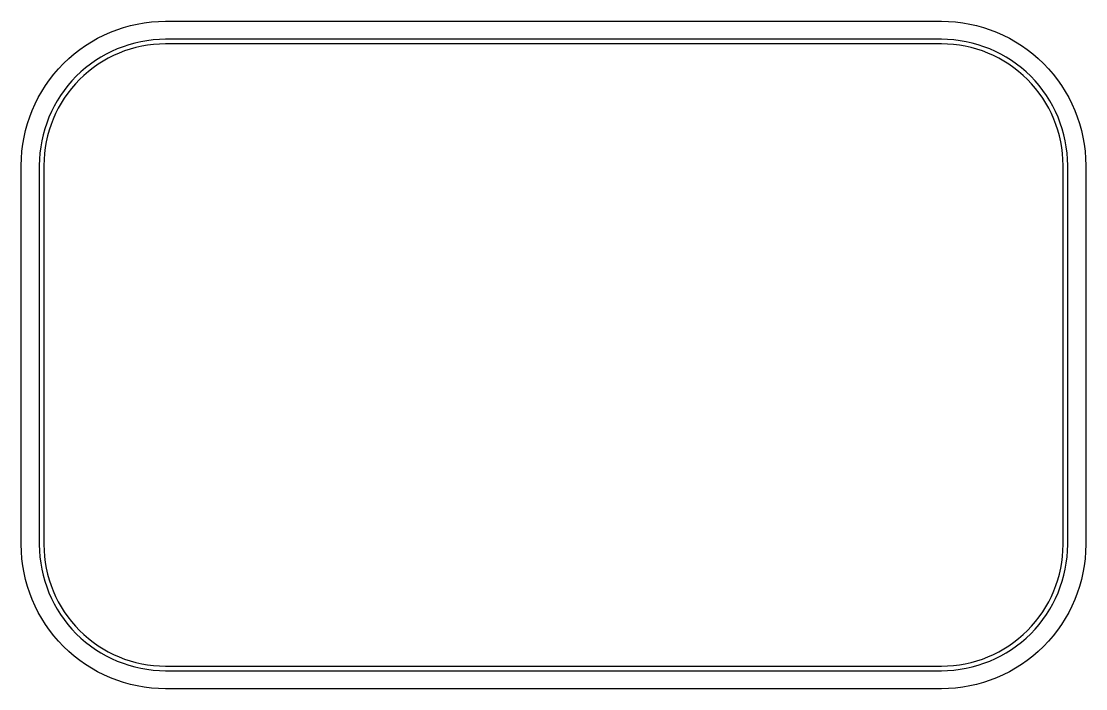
# Model space of a CAD drawing. Header units: millimetres. Extents: x -92.1 to 1.6, y -12.7 to 46.
import ezdxf

# ---------------------------------------------------------------- set-up
doc = ezdxf.new("R2010")
doc.units = ezdxf.units.MM
doc.layers.get('0').update_dxf_attribs({"linetype": 'CONTINUOUS'})

msp = doc.modelspace()

# ---------------------------------------------------------------- linework, layer by layer
for points in [[(-11.1125, -12.7), (-79.375, -12.7, -0.4142136), (-92.075, 0), (-92.075, 33.3375, -0.4142136), (-79.375, 46.0375), (-11.1125, 46.0375, -0.4142136), (1.5875, 33.3375), (1.5875, 0, -0.4142136)], [(-79.375, -11.1125), (-11.1125, -11.1125, 0.4142136), (0, 0), (0, 33.3375, 0.4142136), (-11.1125, 44.45), (-79.375, 44.45, 0.4142136), (-90.4875, 33.3375), (-90.4875, 0, 0.4142136)], [(-90.0875, 33.3375), (-90.0875, 0, 0.4142136), (-79.375, -10.7125), (-11.1125, -10.7125, 0.4142136), (-0.4, 0), (-0.4, 33.3375, 0.4142136), (-11.1125, 44.05), (-79.375, 44.05, 0.4142136)]]:
    msp.add_lwpolyline(points, format="xyb", close=True)

doc.saveas('drawing.dxf')
